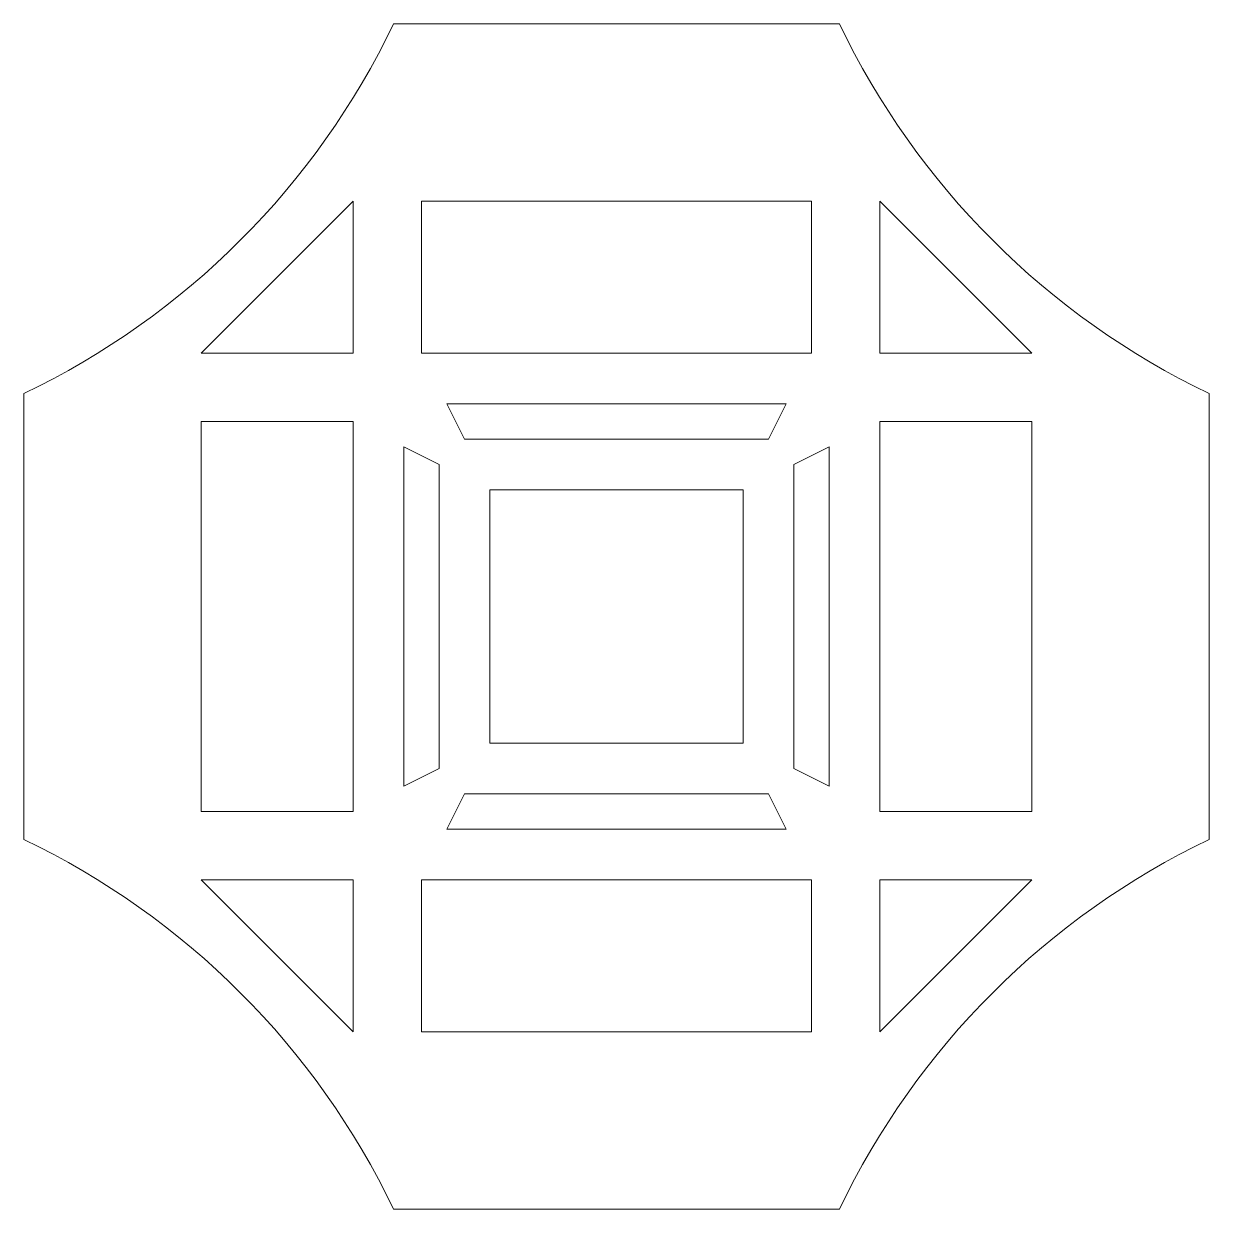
# Model space of a CAD drawing. Header units: millimetres. Extents: x -23.4 to 23.4, y -23.4 to 23.4.
import ezdxf

# ---------------------------------------------------------------- set-up
doc = ezdxf.new("R2010")
doc.units = ezdxf.units.MM
doc.layers.get('0').update_dxf_attribs({"lineweight": 0})

msp = doc.modelspace()

# ---------------------------------------------------------------- linework, layer by layer
for p, q in [((-8.801, 23.4), (8.801, 23.4)), ((-16.4, 10.4), (-10.4, 16.4)), ((-10.4, 10.4), (-10.4, 16.4)), ((-7.696, 16.4), (7.696, 16.4)), ((-7.696, 16.4), (-7.696, 10.4)), ((7.696, 10.4), (7.696, 16.4)), ((10.4, 16.4), (10.4, 10.4)), ((10.4, 16.4), (16.4, 10.4)), ((-16.4, 10.4), (-10.4, 10.4)), ((-7.696, 10.4), (7.696, 10.4)), ((10.4, 10.4), (16.4, 10.4)), ((-23.4, -8.801), (-23.4, 8.801)), ((23.4, 8.801), (23.4, -8.801)), ((-6.698, 8.4), (6.698, 8.4)), ((-5.999, 7), (-6.698, 8.4)), ((6.698, 8.4), (5.999, 7)), ((-16.4, -7.696), (-16.4, 7.696)), ((-10.4, 7.696), (-16.4, 7.696)), ((-10.4, -7.696), (-10.4, 7.696)), ((10.4, 7.696), (10.4, -7.696)), ((10.4, 7.696), (16.4, 7.696)), ((16.4, 7.696), (16.4, -7.696)), ((-8.4, -6.698), (-8.4, 6.698)), ((-8.4, 6.698), (-7, 5.999)), ((5.999, 7), (-5.999, 7)), ((7, 5.999), (8.4, 6.698)), ((8.4, 6.698), (8.4, -6.698)), ((-7, 5.999), (-7, -5.999)), ((7, -5.999), (7, 5.999)), ((5, 5), (-5, 5)), ((-5, 5), (-5, -5)), ((5, -5), (5, 5)), ((-5, -5), (5, -5)), ((-7, -5.999), (-8.4, -6.698)), ((8.4, -6.698), (7, -5.999)), ((-6.698, -8.4), (-5.999, -7)), ((-5.999, -7), (5.999, -7)), ((5.999, -7), (6.698, -8.4)), ((-16.4, -7.696), (-10.4, -7.696)), ((10.4, -7.696), (16.4, -7.696)), ((6.698, -8.4), (-6.698, -8.4)), ((-10.4, -10.4), (-16.4, -10.4)), ((-10.4, -16.4), (-16.4, -10.4)), ((-10.4, -16.4), (-10.4, -10.4)), ((7.696, -10.4), (-7.696, -10.4)), ((-7.696, -10.4), (-7.696, -16.4)), ((7.696, -16.4), (7.696, -10.4)), ((16.4, -10.4), (10.4, -10.4)), ((10.4, -10.4), (10.4, -16.4)), ((16.4, -10.4), (10.4, -16.4)), ((7.696, -16.4), (-7.696, -16.4)), ((8.801, -23.4), (-8.801, -23.4))]:
    msp.add_line(p, q)
for centre, start, end in [((36.77, 36.77), 205.5492, 244.4508), ((-36.77, 36.77), 295.5492, 334.4508), ((-36.77, -36.77), 25.5492, 64.4508), ((36.77, -36.77), 115.5492, 154.4508)]:
    msp.add_arc(centre, 31, start, end)

doc.saveas('drawing.dxf')
